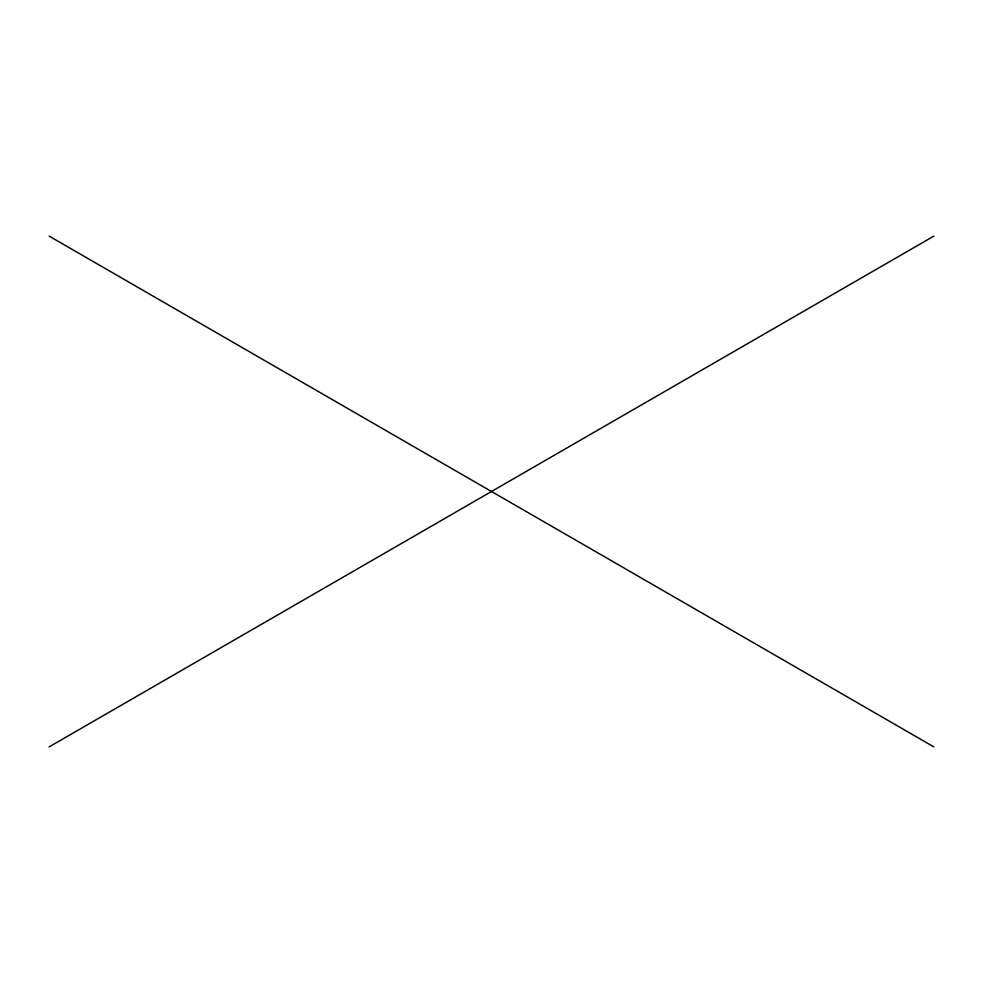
<?xml version="1.0" encoding="UTF-8"?>
<svg xmlns="http://www.w3.org/2000/svg" width="983" height="983" viewBox="0 0 983 983"><rect width="100%" height="100%" fill="white"/><g stroke="black" fill="none" stroke-linecap="round" stroke-linejoin="round"><path stroke-width="1.47" d="M49.15 746.883L933.85 236.117M49.15 236.117L933.85 746.883"/></g></svg>
